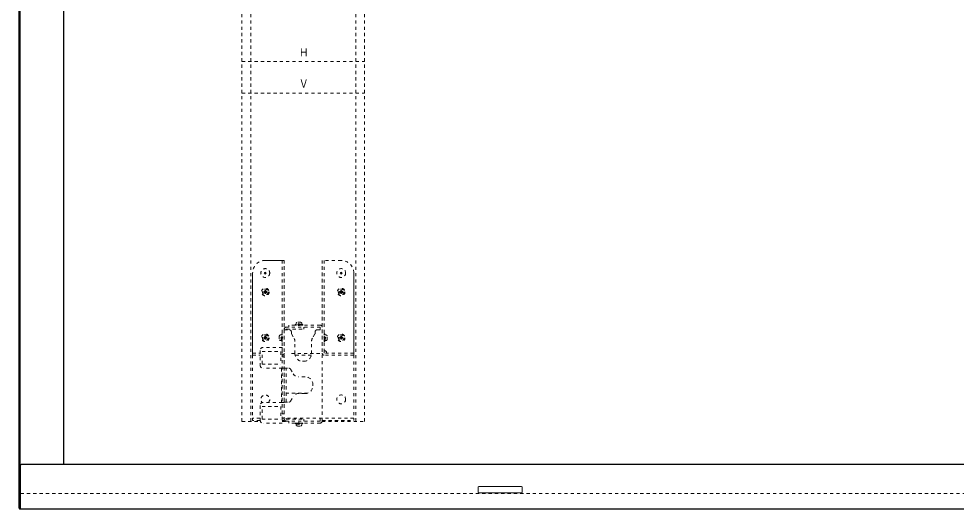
# Model space of a CAD drawing. Units: millimetres, scale not verified. Extents: x -63 to 62, y -56 to 57.
# Drawn here: x -43.75 to -14.09, y 1.78 to 17.31 of the extents above; entities that cross this region are included whole.
import ezdxf
from ezdxf.enums import TextEntityAlignment as Align

# ---------------------------------------------------------------- set-up
doc = ezdxf.new("R2010")
doc.units = ezdxf.units.MM
doc.header["$LTSCALE"] = 0.125
doc.header["$PDMODE"] = 32
doc.header["$PDSIZE"] = 0.0625
doc.linetypes.add('USER1', pattern=[0.8, 0.45, -0.05, 0.1, -0.05, 0.1, -0.05])
doc.linetypes.add('USER2', pattern=[1.4, 0.7, -0.7])
doc.layers.add('0-5_GAIKEI', color=1, linetype='Continuous', lineweight=18)
doc.styles.add('ＭＳ ゴシック', font='')
doc.styles.get('ＭＳ ゴシック').set_extended_font_data('MS Gothic')

msp = doc.modelspace()

# ---------------------------------------------------------------- linework, layer by layer
at = {"layer": '0-5_GAIKEI', "color": 7}
for p, q in [((-43.747, 30.1077), (-43.747, 1.8271)), ((-43.747, 1.8271), (-43.7469, 1.8266)), ((-43.747, 1.8271), (-43.747, 1.821)), ((-43.7456, 1.8178), (-43.7453, 1.8168)), ((-43.709, 1.7805), (-43.7453, 1.8168)), ((-43.687, 1.7785), (-43.7045, 1.7785)), ((-43.687, 1.7765), (4.433, 1.7765))]:
    msp.add_line(p, q, dxfattribs=at)
at = {"layer": '0-5_GAIKEI'}
for p, q in [((-43.7088, 2.2785), (-43.7088, 29.6562)), ((-43.7045, 29.6562), (-43.7045, 2.2785)), ((-42.3311, 28.7323), (-42.3311, 3.2024)), ((-42.3211, 28.7323), (-42.3211, 3.2024)), ((-43.687, 3.1624), (-43.687, 2.2785)), ((-43.687, 2.2785), (-43.687, 3.1624)), ((-43.6705, 3.1948), (-43.6735, 3.1924)), ((-43.6735, 3.1924), (4.4194, 3.1924)), ((-43.6699, 3.1953), (-43.6705, 3.1948)), ((-42.3311, 3.2024), (-43.647, 3.2024)), ((-42.3211, 3.2024), (-42.3311, 3.2024)), ((-42.3211, 3.2024), (3.0671, 3.2024)), ((-29.2202, 2.4685), (-29.2202, 2.3285)), ((-27.8503, 2.4985), (-29.1902, 2.4985)), ((-27.8203, 2.3285), (-27.8203, 2.4685)), ((-43.7453, 2.2785), (-43.747, 2.2785)), ((-43.7453, 2.2785), (-43.7088, 2.2785)), ((-43.7088, 1.7911), (-43.7088, 2.2785)), ((-43.7045, 2.2785), (-43.7088, 2.2785)), ((-43.7045, 2.2785), (-43.687, 2.2785)), ((-43.7045, 2.2785), (-43.7045, 1.7904)), ((-43.687, 2.2765), (-43.687, 2.2785)), ((-43.687, 1.7884), (-43.687, 2.2765)), ((-29.1902, 2.2985), (-27.8503, 2.2985)), ((-43.7098, 1.7843), (-43.7096, 1.7863)), ((-43.7098, 1.7827), (-43.7098, 1.7843)), ((-43.7095, 1.7814), (-43.7098, 1.7827)), ((-43.7096, 1.7863), (-43.709, 1.7889)), ((-43.709, 1.7805), (-43.7095, 1.7814)), ((-43.709, 1.7889), (-43.7088, 1.7911)), ((-43.709, 1.7889), (-43.7084, 1.7885)), ((-43.709, 1.7805), (-43.7084, 1.78)), ((-43.7088, 1.7803), (-43.709, 1.7805)), ((-43.7088, 1.7911), (-43.7079, 1.7908)), ((-43.7084, 1.7885), (-43.7078, 1.7882)), ((-43.7084, 1.78), (-43.7078, 1.7796)), ((-43.7079, 1.7908), (-43.7068, 1.7906)), ((-43.7078, 1.7882), (-43.7071, 1.7878)), ((-43.7078, 1.7796), (-43.7071, 1.7793)), ((-43.7071, 1.7878), (-43.7063, 1.7876)), ((-43.7071, 1.7793), (-43.7063, 1.779)), ((-43.7068, 1.7906), (-43.7057, 1.7905)), ((-43.7063, 1.7876), (-43.7056, 1.7874)), ((-43.7057, 1.7905), (-43.7045, 1.7904)), ((-43.7056, 1.7874), (-43.7048, 1.7872)), ((-43.7051, 1.7846), (-43.7053, 1.7826)), ((-43.7053, 1.7826), (-43.7053, 1.7809)), ((-43.7053, 1.7809), (-43.7051, 1.7797)), ((-43.7048, 1.7872), (-43.7051, 1.7846)), ((-43.7051, 1.7797), (-43.7048, 1.7789)), ((-43.7045, 1.7904), (-43.7048, 1.7872)), ((-43.7045, 1.7904), (-43.687, 1.7904)), ((-43.687, 1.7765), (-43.687, 1.7884)), ((-43.687, 1.7884), (4.433, 1.7884)), ((-43.7063, 1.779), (-43.7056, 1.7789)), ((-43.7056, 1.7789), (-43.7048, 1.7789)), ((-43.7048, 1.7789), (-43.7045, 1.7785))]:
    msp.add_line(p, q, dxfattribs=at)
at = {"layer": '0-5_GAIKEI', "linetype": 'USER2'}
for p, q in [((-36.689, 4.5562), (-36.689, 28.6162)), ((-36.409, 4.5562), (-36.409, 28.6162)), ((-33.089, 4.5562), (-33.089, 28.6162)), ((-32.809, 4.5562), (-32.809, 28.6162)), ((-36.689, 15.9562), (-32.809, 15.9562)), ((-36.689, 14.9562), (-32.809, 14.9562)), ((-35.949, 9.6562), (-35.349, 9.6562)), ((-35.413, 9.6562), (-35.413, 6.7202)), ((-35.349, 9.6562), (-35.349, 6.7202)), ((-33.549, 9.6562), (-34.149, 9.6562)), ((-34.149, 4.5702), (-34.149, 9.6562)), ((-34.149, 9.6562), (-34.149, 6.7202)), ((-33.549, 9.6562), (-34.149, 9.6562)), ((-34.085, 9.6562), (-34.085, 6.7202)), ((-36.349, 9.2562), (-36.349, 4.5922)), ((-36.349, 6.6562), (-36.349, 9.2562)), ((-33.149, 9.2562), (-33.149, 4.5922)), ((-33.149, 6.6562), (-33.149, 9.2562)), ((-35.998, 8.6682), (-35.998, 8.6442)), ((-35.961, 8.7052), (-35.937, 8.7052)), ((-35.961, 8.6072), (-35.937, 8.6072)), ((-35.9, 8.6682), (-35.9, 8.6442)), ((-33.598, 8.6682), (-33.598, 8.6442)), ((-33.561, 8.7052), (-33.537, 8.7052)), ((-33.561, 8.6072), (-33.537, 8.6072)), ((-33.5, 8.6682), (-33.5, 8.6442)), ((-35.349, 7.4562), (-35.185, 7.4562)), ((-34.213, 7.5422), (-35.285, 7.5422)), ((-35.285, 7.4782), (-35.285, 7.4562)), ((-35.209, 7.6062), (-35.209, 7.5422)), ((-34.213, 7.6062), (-35.209, 7.6062)), ((-35.005, 7.6222), (-35.005, 7.6062)), ((-34.765, 7.6222), (-35.005, 7.6222)), ((-34.765, 7.6062), (-35.005, 7.6062)), ((-34.975, 7.6382), (-34.9736, 7.666)), ((-34.975, 7.6222), (-34.975, 7.6382)), ((-34.795, 7.6382), (-34.975, 7.6382)), ((-34.795, 7.6222), (-34.975, 7.6222)), ((-34.8893, 7.6382), (-34.9118, 7.6222)), ((-34.8548, 7.6382), (-34.8773, 7.6222)), ((-34.795, 7.6382), (-34.7965, 7.666)), ((-34.795, 7.6222), (-34.795, 7.6382)), ((-34.765, 7.6222), (-34.765, 7.6062)), ((-34.313, 7.4562), (-34.149, 7.4562)), ((-34.213, 7.4562), (-34.213, 7.5422)), ((-35.998, 7.2182), (-35.998, 7.1942)), ((-35.961, 7.2552), (-35.937, 7.2552)), ((-35.961, 7.1572), (-35.937, 7.1572)), ((-35.9, 7.2182), (-35.9, 7.1942)), ((-35.445, 7.2962), (-35.4729, 7.2947)), ((-35.445, 7.1162), (-35.4729, 7.1177)), ((-35.429, 7.2962), (-35.445, 7.2962)), ((-35.445, 7.1162), (-35.445, 7.2962)), ((-35.445, 7.2105), (-35.429, 7.233)), ((-35.445, 7.176), (-35.429, 7.1985)), ((-35.429, 7.3262), (-35.413, 7.3262)), ((-35.429, 7.0862), (-35.429, 7.3262)), ((-35.429, 7.1162), (-35.429, 7.2962)), ((-35.413, 7.0862), (-35.413, 7.3262)), ((-35.125, 7.3562), (-35.125, 7.3941)), ((-35.117, 7.3262), (-35.0398, 7.1926)), ((-34.3811, 7.3262), (-34.4582, 7.1926)), ((-34.373, 7.3941), (-34.373, 7.3562)), ((-34.085, 7.0862), (-34.085, 7.3262)), ((-34.069, 7.3262), (-34.085, 7.3262)), ((-34.069, 7.0862), (-34.069, 7.3262)), ((-34.069, 7.2962), (-34.053, 7.2962)), ((-34.069, 7.1162), (-34.069, 7.2962)), ((-34.053, 7.2105), (-34.069, 7.233)), ((-34.053, 7.176), (-34.069, 7.1985)), ((-34.053, 7.1162), (-34.053, 7.2962)), ((-34.053, 7.2962), (-34.0252, 7.2947)), ((-34.053, 7.1162), (-34.0252, 7.1177)), ((-33.598, 7.2182), (-33.598, 7.1942)), ((-33.561, 7.2552), (-33.537, 7.2552)), ((-33.561, 7.1572), (-33.537, 7.1572)), ((-33.5, 7.2182), (-33.5, 7.1942)), ((-35.413, 6.9012), (-36.013, 6.9012)), ((-35.429, 7.1162), (-35.445, 7.1162)), ((-35.429, 7.0862), (-35.413, 7.0862)), ((-35.413, 6.9012), (-35.413, 4.5012)), ((-35.013, 6.7062), (-35.013, 7.0926)), ((-34.485, 6.7062), (-34.485, 7.0926)), ((-34.069, 7.0862), (-34.085, 7.0862)), ((-34.069, 7.1162), (-34.053, 7.1162)), ((-36.349, 6.7202), (-36.113, 6.7202)), ((-36.349, 6.6562), (-36.113, 6.6562)), ((-36.113, 6.8012), (-36.113, 6.3412)), ((-36.053, 6.3712), (-36.053, 6.7712)), ((-36.053, 6.7712), (-35.453, 6.7712)), ((-36.053, 6.7712), (-35.453, 6.7712)), ((-35.453, 6.7712), (-35.453, 6.3712)), ((-35.413, 6.7962), (-35.413, 6.7202)), ((-35.349, 6.6012), (-35.413, 6.6012)), ((-35.349, 4.8012), (-35.349, 6.6012)), ((-34.2245, 6.7062), (-35.2244, 6.7062)), ((-34.4902, 6.6562), (-35.0078, 6.6562)), ((-34.085, 6.7962), (-34.085, 6.7202)), ((-34.069, 6.7962), (-34.085, 6.7962)), ((-33.149, 6.7202), (-34.085, 6.7202)), ((-33.149, 6.6562), (-34.085, 6.6562)), ((-34.009, 6.7362), (-34.009, 6.7202)), ((-36.053, 6.3712), (-35.453, 6.3712)), ((-36.053, 6.3712), (-35.453, 6.3712)), ((-35.413, 6.2412), (-36.013, 6.2412)), ((-35.433, 6.2412), (-35.433, 5.1612)), ((-35.349, 6.2412), (-35.413, 6.2412)), ((-35.349, 6.2422), (-35.2033, 6.2422)), ((-35.285, 5.1702), (-35.285, 6.2422)), ((-34.769, 6.4622), (-34.729, 6.4622)), ((-35.1516, 6.2126), (-35.067, 6.0688)), ((-34.689, 5.9702), (-34.8946, 5.9702)), ((-34.445, 5.6862), (-34.445, 5.7262)), ((-34.6076, 5.4562), (-35.285, 5.4562)), ((-35.1516, 5.1998), (-35.067, 5.3436)), ((-34.689, 5.4422), (-34.8946, 5.4422)), ((-36.113, 5.0612), (-36.113, 4.6012)), ((-35.413, 5.1612), (-36.013, 5.1612)), ((-35.349, 5.1612), (-35.413, 5.1612)), ((-35.349, 5.1702), (-35.2033, 5.1702)), ((-35.349, 4.5922), (-35.349, 5.1702)), ((-36.053, 4.6312), (-36.053, 5.0312)), ((-36.053, 5.0312), (-35.453, 5.0312)), ((-36.053, 5.0312), (-35.453, 5.0312)), ((-35.453, 5.0312), (-35.453, 4.6312)), ((-36.689, 4.5562), (-36.1023, 4.5562)), ((-36.113, 4.6562), (-36.349, 4.6562)), ((-36.1126, 4.5922), (-36.349, 4.5922)), ((-36.053, 4.6312), (-35.453, 4.6312)), ((-36.053, 4.6312), (-35.453, 4.6312)), ((-35.413, 4.5012), (-36.013, 4.5012)), ((-33.149, 4.6562), (-35.413, 4.6562)), ((-35.349, 4.5922), (-35.413, 4.5922)), ((-35.413, 4.5562), (-35.209, 4.5562)), ((-34.213, 4.5702), (-35.285, 4.5702)), ((-35.209, 4.5062), (-35.209, 4.5702)), ((-34.213, 4.5062), (-35.209, 4.5062)), ((-35.005, 4.5062), (-34.765, 4.5062)), ((-35.005, 4.4902), (-35.005, 4.5062)), ((-35.005, 4.4902), (-34.765, 4.4902)), ((-34.975, 4.4902), (-34.975, 4.4742)), ((-34.975, 4.4902), (-34.795, 4.4902)), ((-34.975, 4.4742), (-34.795, 4.4742)), ((-34.975, 4.4742), (-34.9736, 4.4464)), ((-34.9153, 4.4742), (-34.8928, 4.4902)), ((-34.8808, 4.4742), (-34.8583, 4.4902)), ((-34.795, 4.4742), (-34.7965, 4.4464)), ((-34.795, 4.4902), (-34.795, 4.4742)), ((-34.765, 4.4902), (-34.765, 4.5062)), ((-34.213, 4.5702), (-34.213, 4.6562)), ((-34.1506, 4.5562), (-32.809, 4.5562)), ((-34.149, 4.5922), (-33.149, 4.5922))]:
    msp.add_line(p, q, dxfattribs=at)
at = {"layer": '0-5_GAIKEI', "linetype": 'USER1'}
msp.add_line((-43.687, 2.2765), (4.433, 2.2765), dxfattribs=at)
at = {"layer": '0-5_GAIKEI', "linetype": 'USER2'}
for points in [[(-35.349, 5.1702), (-35.349, 9.6562), (-35.949, 9.6562)], [(-35.285, 7.4782), (-34.725, 7.4782), (-34.725, 7.5422)], [(-35.349, 4.8012), (-35.413, 4.8012), (-35.413, 6.6012)], [(-35.285, 4.6562), (-35.285, 4.6342), (-34.725, 4.6342), (-34.725, 4.5702)]]:
    msp.add_lwpolyline(points, dxfattribs=at)
for centre, radius in [((-35.949, 9.2562), 0.14), ((-35.949, 9.2562), 0.14), ((-33.549, 9.2562), 0.14), ((-33.549, 9.2562), 0.14), ((-35.949, 8.6562), 0.12), ((-35.949, 8.6562), 0.09), ((-33.549, 8.6562), 0.12), ((-33.549, 8.6562), 0.09), ((-35.949, 7.2062), 0.12), ((-35.949, 7.2062), 0.09), ((-33.549, 7.2062), 0.12), ((-33.549, 7.2062), 0.09), ((-33.549, 5.2562), 0.14)]:
    msp.add_circle(centre, radius, dxfattribs=at)
for centre, radius, start, end in [((-35.949, 9.2562), 0.4, 90, 180), ((-33.549, 9.2562), 0.4, 0, 90), ((-35.998, 8.7052), 0.037, 270, 0), ((-35.998, 8.6072), 0.037, 0, 90), ((-35.9, 8.7052), 0.037, 180, 270), ((-35.9, 8.6072), 0.037, 90, 180), ((-33.598, 8.7052), 0.037, 270, 0), ((-33.598, 8.6072), 0.037, 0, 90), ((-33.5, 8.7052), 0.037, 180, 270), ((-33.5, 8.6072), 0.037, 90, 180), ((-35.285, 7.4782), 0.064, 90, 180), ((-35.1868, 7.3944), 0.0618, 359.72208, 88.32849), ((-34.9416, 7.6643), 0.032, 105.78599, 177), ((-34.885, 7.4642), 0.24, 74.21401, 105.78599), ((-34.8284, 7.6643), 0.032, 3, 74.21401), ((-34.3112, 7.3944), 0.0618, 91.67151, 180.27791), ((-34.213, 7.5422), 0.064, 0, 90), ((-35.998, 7.2552), 0.037, 270, 0), ((-35.998, 7.1572), 0.037, 0, 90), ((-35.9, 7.2552), 0.037, 180, 270), ((-35.9, 7.1572), 0.037, 90, 180), ((-35.271, 7.2062), 0.24, 164.21401, 195.78599), ((-35.4712, 7.2628), 0.032, 93, 164.21401), ((-35.4712, 7.1496), 0.032, 195.78599, 267), ((-35.065, 7.3562), 0.06, 180, 210), ((-35.213, 7.0926), 0.2, 0, 30), ((-34.285, 7.0926), 0.2, 150, 180), ((-34.433, 7.3562), 0.06, 330, 0), ((-34.0269, 7.2628), 0.032, 15.78599, 87), ((-34.0269, 7.1496), 0.032, 273, 344.21401), ((-34.227, 7.2062), 0.24, 344.21401, 15.78599), ((-33.598, 7.2552), 0.037, 270, 0), ((-33.598, 7.1572), 0.037, 0, 90), ((-33.5, 7.2552), 0.037, 180, 270), ((-33.5, 7.1572), 0.037, 90, 180), ((-36.013, 6.8012), 0.1, 90, 180), ((-35.413, 6.7202), 0.064, 270, 0), ((-34.769, 6.7062), 0.244, 180, 270), ((-34.729, 6.7062), 0.244, 270, 0), ((-34.085, 6.7202), 0.064, 180, 270), ((-34.069, 6.7362), 0.06, 0, 90), ((-36.013, 6.3412), 0.1, 180, 270), ((-35.2033, 6.1822), 0.06, 30.46555, 90), ((-34.8946, 6.1702), 0.2, 210.46555, 270), ((-34.689, 5.7262), 0.244, 0, 90), ((-34.689, 5.6862), 0.244, 270, 0), ((-35.949, 5.2562), 0.14, 317.28394, 225.98018), ((-34.8946, 5.2422), 0.2, 90, 149.53445), ((-36.013, 5.0612), 0.1, 90, 180), ((-35.2033, 5.2302), 0.06, 270, 329.53445), ((-36.013, 4.6012), 0.1, 180, 270), ((-35.285, 4.6342), 0.064, 180, 270), ((-34.213, 4.5702), 0.064, 270, 0), ((-34.9416, 4.448), 0.032, 183, 254.21401), ((-34.885, 4.6482), 0.24, 254.21401, 285.78599), ((-34.8284, 4.448), 0.032, 285.78599, 357)]:
    msp.add_arc(centre, radius, start, end, dxfattribs=at)
at = {"layer": '0-5_GAIKEI'}
for centre, radius, start, end in [((-43.647, 3.1624), 0.04, 131.40962, 180), ((-43.647, 3.1624), 0.04, 131.40962, 180), ((-43.647, 3.1624), 0.04, 124.82888, 131.40962), ((-43.647, 3.1624), 0.04, 90, 124.82888), ((-29.1902, 2.4685), 0.03, 90, 180), ((-27.8503, 2.4685), 0.03, 0, 90), ((-29.1902, 2.3285), 0.03, 180, 270), ((-27.8503, 2.3285), 0.03, 270, 0)]:
    msp.add_arc(centre, radius, start, end, dxfattribs=at)
at = {"layer": '0-5_GAIKEI', "color": 7}
for centre, start, end in [((-43.741, 1.821), 180, 225), ((-43.7045, 1.7845), 225, 270)]:
    msp.add_arc(centre, 0.006, start, end, dxfattribs=at)
at = {"layer": '0-5_GAIKEI'}
for p in [(-35.949, 9.2562), (-33.549, 9.2562), (-35.949, 8.6562), (-33.549, 8.6562), (-34.885, 7.6222), (-35.949, 7.2062), (-35.429, 7.2062), (-34.069, 7.2062), (-33.549, 7.2062), (-34.885, 4.4902)]:
    msp.add_point(p, dxfattribs=at)

# ---------------------------------------------------------------- texts
at = {"layer": '0-5_GAIKEI', "color": 7, "style": 'ＭＳ ゴシック', "width": 0.85}
for s, p in [('Ｈ', (-34.8848, 16.0387)), ('Ｖ', (-34.8848, 15.0487))]:
    msp.add_text(s, height=0.2532, dxfattribs=at).set_placement(p, align=Align.BOTTOM_LEFT)

doc.saveas('drawing.dxf')
